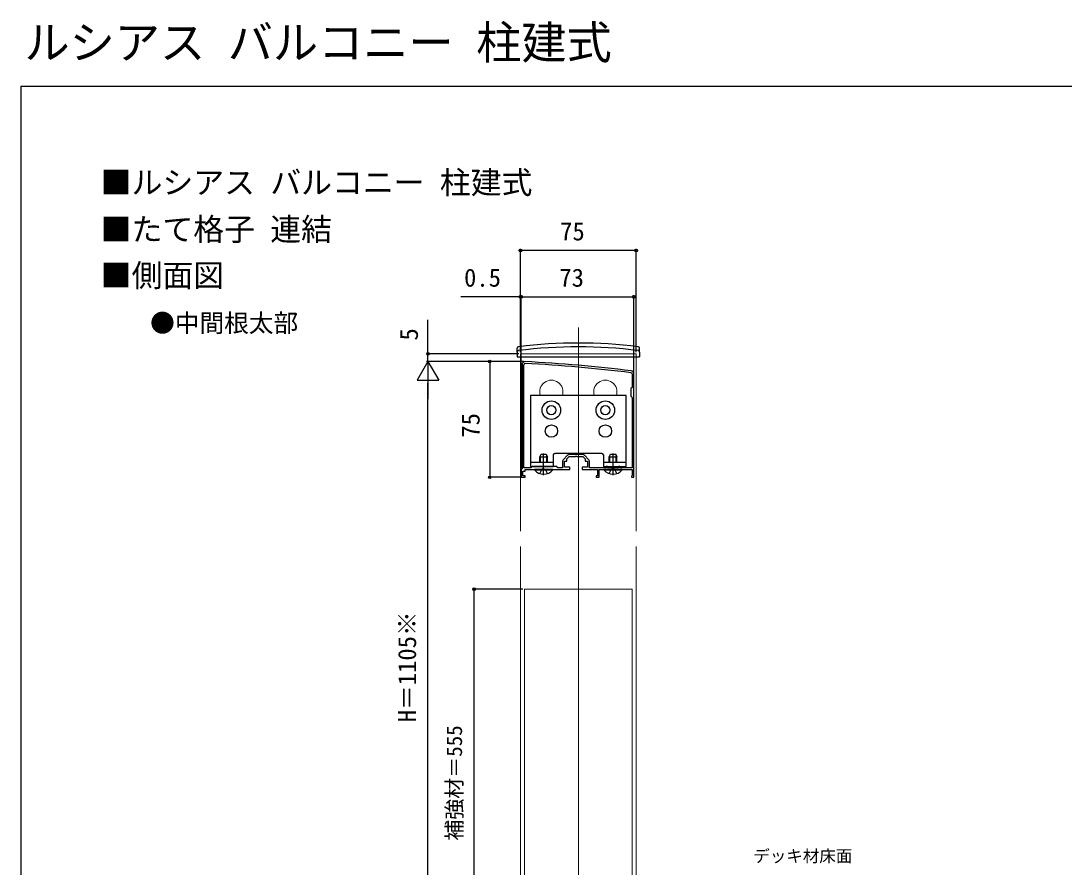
# Model space of a CAD drawing. Units: millimetres, scale not verified. Extents: x -700 to 700, y -1044 to 1038.
# Drawn here: x -700 to -24, y 490 to 1038 of the extents above; entities that cross this region are included whole.
import ezdxf
from ezdxf.enums import TextEntityAlignment as Align

# ---------------------------------------------------------------- set-up
doc = ezdxf.new("R2010")
doc.units = ezdxf.units.MM
doc.header["$LTSCALE"] = 6
for name, color, linetype in [('0-1_USER1', 3, 'Continuous'), ('0-2_YKK_11', 7, 'Continuous'), ('0-4_YKK_13', 4, 'Continuous'), ('0-5_YKK_D', 6, 'Continuous'), ('0-6_YKK_ZWAK', 7, 'Continuous')]:
    doc.layers.add(name, color=color, linetype=linetype)
doc.layers.add('0-3_YKK_12', color=2, linetype='Continuous', lineweight=18)
doc.styles.add('ＭＳ ゴシック', font='')
doc.styles.get('ＭＳ ゴシック').set_extended_font_data('MS Gothic')

msp = doc.modelspace()

# ---------------------------------------------------------------- linework, layer by layer
at = {"layer": '0-2_YKK_11'}
for p, q in [((-373.8, 748.803), (-373.8, 815.603)), ((-345.436, 756.863), (-348.261, 754.039)), ((-335.624, 757.303), (-344.376, 757.303)), ((-331.739, 754.039), (-334.564, 756.863))]:
    msp.add_line(p, q, dxfattribs=at)
for points in [[(-375, 815.603), (-375, 748.103), (-375.5, 747.603), (-375.5, 742.603), (-373, 742.603), (-373, 743.603), (-374.5, 743.603), (-374.5, 746.603), (-373, 746.603), (-373, 747.603), (-366.458, 747.603), (-366.275, 747.723), (-365.725, 747.723), (-365.542, 747.603), (-361.458, 747.603), (-361.275, 747.723), (-360.725, 747.723), (-360.542, 747.603), (-355.458, 747.603), (-355.275, 747.723), (-354.725, 747.723), (-354.542, 747.603), (-344, 747.603), (-344, 749.103), (-347.5, 749.103), (-347.5, 753.103), (-346, 753.103), (-346, 754.603), (-344.5, 756.103), (-340.458, 756.103), (-340.275, 756.223), (-339.725, 756.223), (-339.542, 756.103), (-335.5, 756.103), (-334, 754.603), (-334, 753.103), (-332.5, 753.103), (-332.5, 749.103), (-336, 749.103), (-336, 747.603)], [(-336, 747.603), (-326, 747.603), (-326, 743.603), (-327, 743.603), (-327, 742.603), (-325, 742.603), (-325, 747.603), (-316.458, 747.603), (-316.275, 747.723), (-315.725, 747.723), (-315.542, 747.603), (-303.5, 747.603), (-303.5, 743.894), (-303.75, 743.599), (-304, 743.303), (-304, 742.603), (-302.5, 742.603), (-302.5, 809.603)], [(-303.7, 809.603), (-303.7, 800.903), (-304.5, 800.103), (-304.5, 795.103), (-303.7, 794.303), (-303.7, 748.803), (-311.6, 748.803), (-311.6, 749.603), (-312.5, 749.603), (-312.5, 748.803), (-319.5, 748.803), (-319.5, 749.603), (-320.4, 749.603), (-320.4, 748.803), (-331.3, 748.803), (-331.3, 752.978)], [(-348.7, 752.978), (-348.7, 748.803), (-351.7, 748.803), (-352.5, 749.603), (-368.5, 749.603), (-369.3, 748.803), (-373.8, 748.803)]]:
    msp.add_lwpolyline(points, dxfattribs=at)
for centre, radius, start, end in [((-373, 815.603), 2, 86.9684, 180.00001), ((-373, 815.603), 0.8, 86.96839, 180.00001), ((-425.781, -180.996), 998.796, 83.01993, 86.96841), ((-425.781, -180.996), 999.996, 83.01993, 86.96841), ((-304.5, 809.603), 0.8, 0.00001, 83.01993), ((-304.5, 809.603), 2, 0.00001, 83.01993), ((-347.2, 752.978), 1.5, 134.99999, 179.99998), ((-344.376, 755.803), 1.5, 90.00002, 135.00001), ((-335.624, 755.803), 1.5, 44.99999, 89.99998), ((-332.8, 752.978), 1.5, 0.00002, 45.00001)]:
    msp.add_arc(centre, radius, start, end, dxfattribs=at)
at = {"layer": '0-3_YKK_12'}
for p, q in [((-338.5, 839.603), (-338.5, -121.397)), ((-376, 822.603), (-376, 820.603)), ((-376, 822.603), (-301, 822.603)), ((-376, 820.603), (-376, 707.791)), ((-301, 822.603), (-301, 820.603)), ((-301, 820.603), (-301, 707.791)), ((-376, 697.791), (-376, 107.603)), ((-301, 697.791), (-301, 434.08)), ((-373.5, 670.103), (-303.5, 670.103)), ((-373.5, 670.103), (-373.5, 452.603)), ((-303.5, 670.103), (-303.5, 452.603))]:
    msp.add_line(p, q, dxfattribs=at)
for centre in [(-356, 798.103), (-321, 798.103)]:
    msp.add_arc(centre, 7.5, 340.52879, 199.47121, dxfattribs=at)
at = {"layer": '0-4_YKK_13'}
for p, q in [((-378.2, 823.603), (-378.153, 826.27)), ((-298.8, 823.603), (-298.847, 826.27)), ((-378.2, 823.603), (-378.148, 820.603)), ((-378.148, 820.603), (-298.852, 820.603)), ((-298.8, 823.603), (-298.852, 820.603)), ((-361, 744.103), (-361, 758.102)), ((-323.25, 758.103), (-353.75, 758.103)), ((-316, 744.103), (-316, 758.102)), ((-369.5, 752.503), (-354.75, 752.503)), ((-363.5, 755.903), (-362.7, 757.603)), ((-363.5, 752.503), (-363.5, 755.903)), ((-363.5, 755.903), (-358.5, 755.903)), ((-363.067, 752.503), (-363.067, 756.823)), ((-362.7, 757.603), (-359.3, 757.603)), ((-359.3, 757.603), (-358.5, 755.903)), ((-358.933, 752.503), (-358.933, 756.823)), ((-358.5, 752.503), (-358.5, 755.903)), ((-354.75, 757.103), (-354.75, 749.603)), ((-322.25, 752.503), (-307.5, 752.503)), ((-318.5, 755.903), (-317.7, 757.603)), ((-318.5, 752.503), (-318.5, 755.903)), ((-318.5, 755.903), (-313.5, 755.903)), ((-318.067, 752.503), (-318.067, 756.823)), ((-317.7, 757.603), (-314.3, 757.603)), ((-314.3, 757.603), (-313.5, 755.903)), ((-313.933, 752.503), (-313.933, 756.823)), ((-313.5, 752.503), (-313.5, 755.903)), ((-355.1, 747.603), (-366.9, 747.603)), ((-366.9, 747.355), (-366.9, 747.603)), ((-366.9, 747.355), (-355.1, 747.355)), ((-363.5, 745.02), (-362.145, 747.738)), ((-361, 748.346), (-362.145, 747.738)), ((-361, 748.346), (-359.855, 747.738)), ((-358.5, 745.02), (-359.855, 747.738)), ((-355.1, 747.355), (-355.1, 747.603)), ((-310.1, 747.603), (-321.9, 747.603)), ((-321.9, 747.355), (-321.9, 747.603)), ((-321.9, 747.355), (-310.1, 747.355)), ((-318.5, 748.803), (-318.5, 749.603)), ((-318.5, 745.02), (-317.145, 747.738)), ((-318.067, 748.803), (-318.067, 749.603)), ((-316, 748.346), (-317.145, 747.738)), ((-316, 748.346), (-314.855, 747.738)), ((-313.5, 745.02), (-314.855, 747.738)), ((-313.933, 748.803), (-313.933, 749.603)), ((-313.5, 748.803), (-313.5, 749.603)), ((-310.1, 747.355), (-310.1, 747.603))]:
    msp.add_line(p, q, dxfattribs=at)
for points in [[(-307.5, 749.603), (-307.5, 795.603), (-369.5, 795.603), (-369.5, 749.603), (-354.75, 749.603)], [(-322.25, 757.103), (-322.25, 749.603), (-307.5, 749.603)]]:
    msp.add_lwpolyline(points, dxfattribs=at)
for centre, radius in [((-356, 786.103), 6), ((-321, 786.103), 6), ((-356, 786.103), 3), ((-321, 786.103), 3), ((-356, 772.603), 4), ((-321, 772.603), 4)]:
    msp.add_circle(centre, radius, dxfattribs=at)
for centre, radius, start, end in [((-377.154, 826.252), 1, 96.9597, 179), ((-338.5, 509.603), 317.528, 82.97773, 97.02227), ((-338.5, 509.603), 320, 83.0403, 96.9597), ((-299.846, 826.252), 1, 1, 83.0403), ((-377.197, 823.756), 1, 97.02227, 179), ((-299.803, 823.756), 1, 1, 82.97773), ((-353.75, 757.103), 1, 90, 180), ((-323.25, 757.103), 1, 0, 90), ((-361, 752.303), 7.7, 219.98312, 320.01688), ((-316, 752.303), 7.7, 219.98312, 320.01688)]:
    msp.add_arc(centre, radius, start, end, dxfattribs=at)
at = {"layer": '0-5_YKK_D'}
for p, q in [((-376, 823.603), (-376, 890.603)), ((-301, 889.603), (-376, 889.603)), ((-301, 823.603), (-301, 890.603)), ((-376, 859.603), (-414.8, 859.603)), ((-376, 823.603), (-376, 860.603)), ((-375.5, 859.603), (-376, 859.603)), ((-375.5, 748.478), (-375.5, 860.603)), ((-375.5, 748.478), (-375.5, 860.603)), ((-375.5, 859.603), (-302.5, 859.603)), ((-375.5, 859.603), (-372.1, 859.603)), ((-302.5, 810.603), (-302.5, 860.603)), ((-436, 822.603), (-436, 844.675)), ((-377, 822.603), (-437, 822.603)), ((-436, 817.603), (-436, 822.603)), ((-436, 817.603), (-443, 805.478)), ((-374, 817.603), (-437, 817.603)), ((-374, 817.603), (-437, 817.603)), ((-436, 817.603), (-436, 814.203)), ((-436, 817.603), (-429, 805.478)), ((-436, 817.603), (-436, 793.354)), ((-374, 817.603), (-397, 817.603)), ((-396, 817.603), (-396, 742.603)), ((-443, 805.478), (-429, 805.478)), ((-436, 471.603), (-436, 803.603)), ((-376.2, 742.603), (-397, 742.603)), ((-374.5, 670.103), (-407, 670.103)), ((-406, 452.603), (-406, 670.103))]:
    msp.add_line(p, q, dxfattribs=at)
for centre in [(-376, 889.603), (-301, 889.603), (-376, 859.603), (-375.5, 859.603), (-375.5, 859.603), (-302.5, 859.603), (-436, 822.603), (-396, 817.603), (-396, 742.603), (-406, 670.103)]:
    msp.add_circle(centre, 0.85, dxfattribs=at)
at = {"layer": '0-6_YKK_ZWAK'}
for q in [(-700, -1043.9), (700, 996.1)]:
    msp.add_line((-700, 996.1), q, dxfattribs=at)

# ---------------------------------------------------------------- texts
at = {"layer": '0-1_USER1', "style": 'ＭＳ ゴシック'}
for s, height, p in [('ルシアス バルコニー 柱建式', 21.48, (-697.664, 1007.262)), ('■ルシアス バルコニー 柱建式', 14.66, (-648.205, 921.941)), ('■たて格子 連結', 14.66, (-648.205, 891.6)), ('■側面図', 14.66, (-648.205, 861.714)), ('●中間根太部', 11.73, (-616.182, 833.191))]:
    msp.add_text(s, height=height, dxfattribs=at).set_placement(p, align=Align.BOTTOM_LEFT)
at = {"layer": '0-5_YKK_D', "style": 'ＭＳ ゴシック'}
for s, height, p in [('75', 11.73, (-350.318, 892.603)), ('0.5', 11.73, (-412.618, 862.603)), ('73', 11.73, (-350.818, 862.603)), ('デッキ材床面', 7.845, (-225.045, 490.94))]:
    msp.add_text(s, height=height, dxfattribs=at).set_placement(p, align=Align.BOTTOM_LEFT)
for s, height, p in [('5', 11.73, (-439, 831.221)), ('75', 11.73, (-399, 768.285)), ('H＝1105※', 11.73, (-440.182, 583.875)), ('補強材＝555', 9.971, (-410.932, 507.146))]:
    msp.add_text(s, height=height, rotation=90, dxfattribs=at).set_placement(p, align=Align.BOTTOM_LEFT)

doc.saveas('drawing.dxf')
